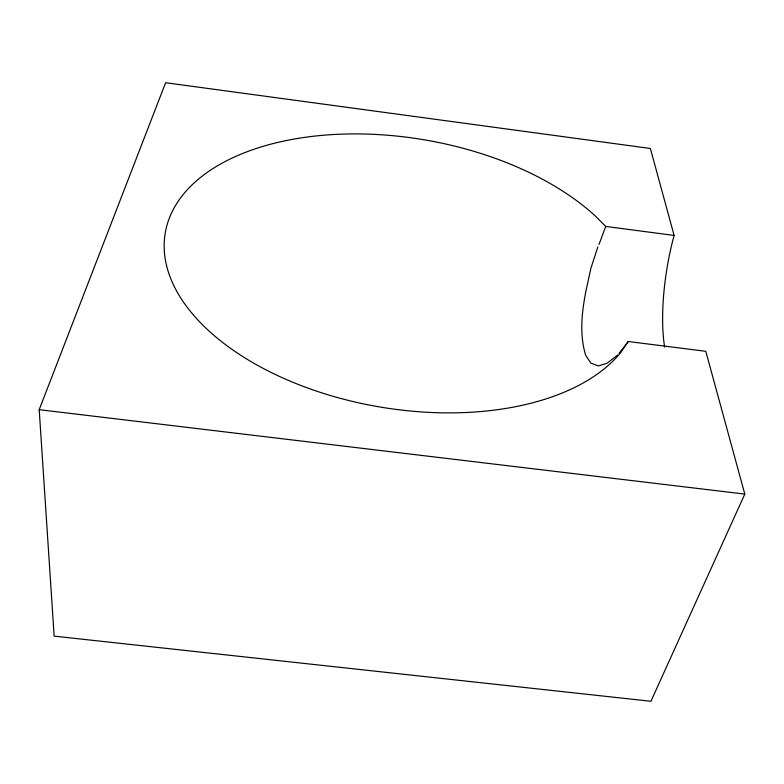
<?xml version="1.0" encoding="UTF-8"?>
<svg xmlns="http://www.w3.org/2000/svg" width="784" height="784" viewBox="0 0 784 784"><rect width="100%" height="100%" fill="white"/><g stroke="black" fill="none" stroke-linecap="round" stroke-linejoin="round"><path stroke-width="1.18" d="M597.839 246.94L590.92 268.197L585.991 290.756C581.846 311.973 579.219 334.494 585.746 355.466L590.871 363.139L598.447 365.922L607.081 363.237L617.537 355.083M599.005 244.432L605.718 226.429L595.409 216.07A240.227 135.416 9.7 0 0 230.839 158.672A240.227 135.416 9.7 0 0 270.529 372.145A240.227 135.416 9.7 0 0 620.771 352.457L628.249 341.51L705.786 351.301L744.8 494.087L650.936 701.278L54.145 636.128L39.2 409.679L165.62 82.722L650.357 148.47L674.122 235.435A102.214 30.282 -81 0 0 664.646 347.116M619.066 353.447L628.249 341.51M39.2 409.679L744.8 494.087M605.718 226.429L674.122 235.435"/></g></svg>
